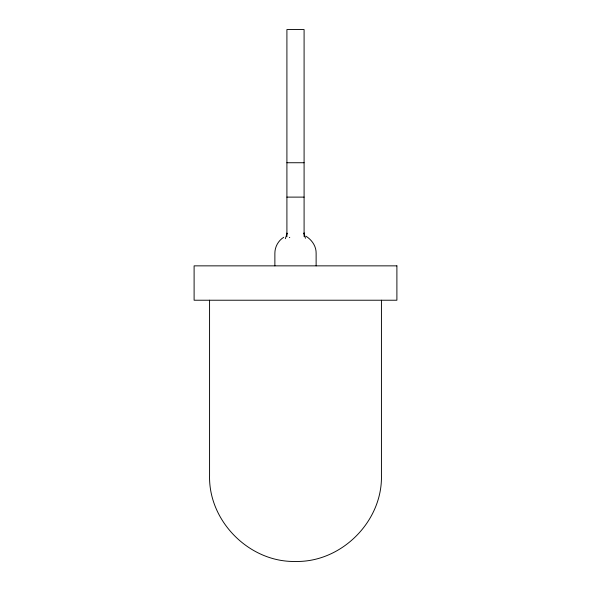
<?xml version="1.0" encoding="UTF-8"?>
<svg xmlns="http://www.w3.org/2000/svg" width="591" height="591" viewBox="0 0 591 591"><rect width="100%" height="100%" fill="white"/><g stroke="black" fill="none" stroke-linecap="round" stroke-linejoin="round"><path stroke-width="0.89" d="M286.864 233.955L286.908 233.068A6.183 4.373 90 0 1 286.864 233.955L285.35 238.683M289.767 237.405L289.361 237.575M283.702 237.309C278.28 240.67 274.83 246.92 274.874 253.303L274.874 265.854M286.908 162.739L304.092 162.739M286.908 197.113L304.092 197.113M305.983 236.23C311.834 239.88 316.296 246.188 316.126 253.303L316.126 265.854M305.444 238.254L304.129 233.822A6.124 4.329 -90 0 1 304.092 233.068A6.124 4.329 90 0 0 304.129 233.822M381.431 300.228L381.431 475.519C382.554 521.454 341.406 562.514 295.5 561.45C249.594 562.521 208.446 521.454 209.569 475.519L209.569 300.228M304.092 236.526L304.092 29.55L286.908 29.55L286.908 236.71M396.893 265.854L194.107 265.854L194.107 300.228L396.893 300.228L396.893 265.854"/></g></svg>
